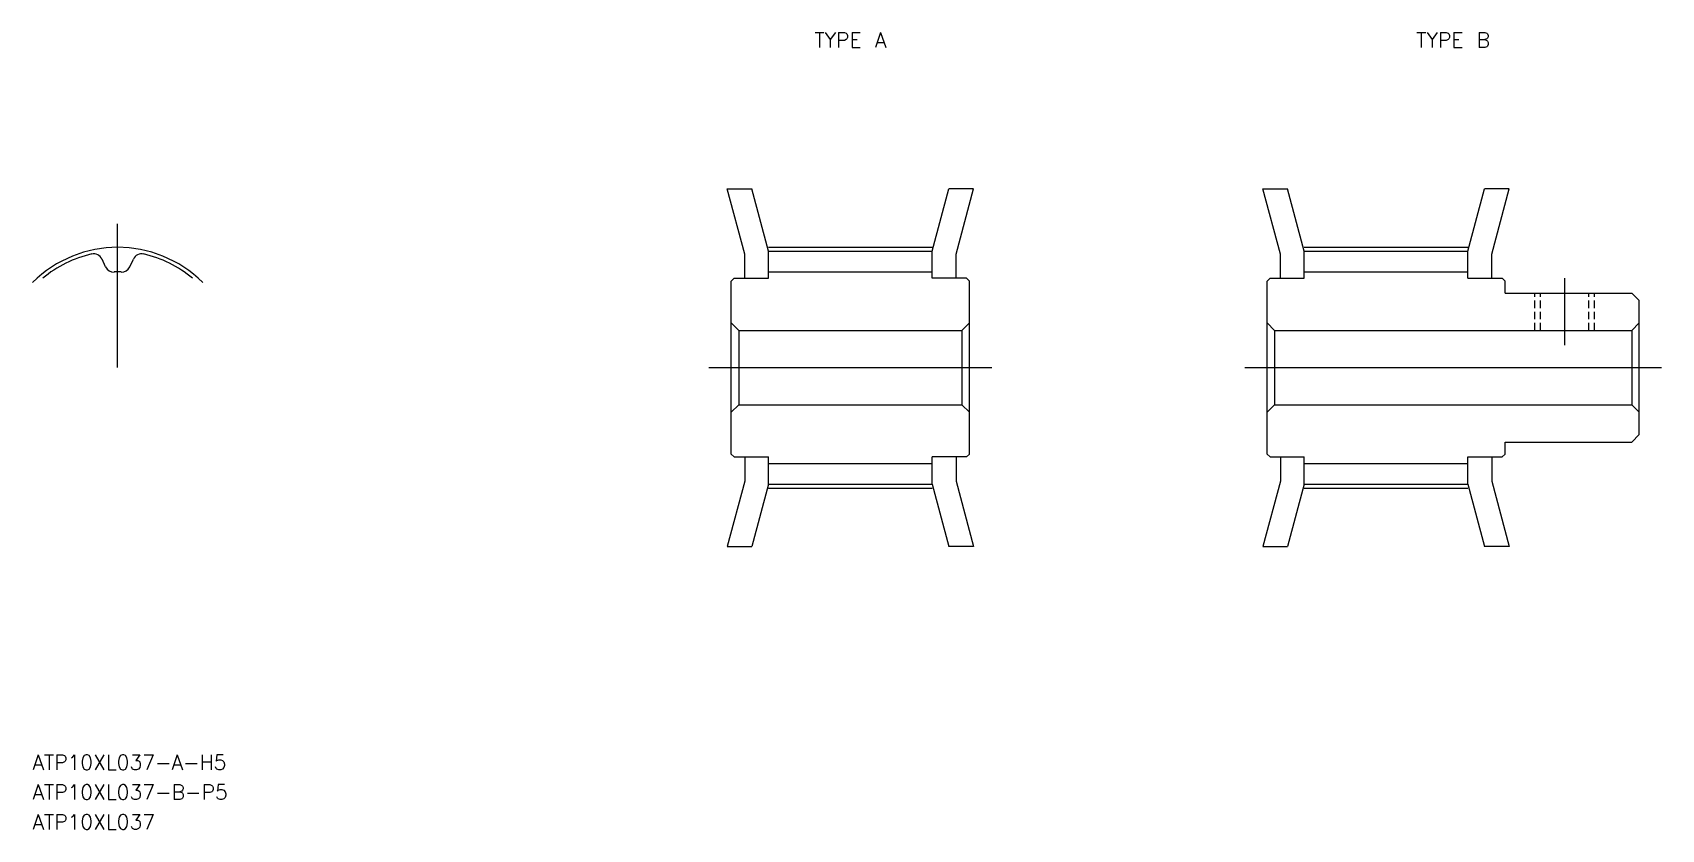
# Model space of a CAD drawing. Extents: x 48 to 158, y 15 to 69.
import ezdxf
from ezdxf.enums import TextEntityAlignment as Align

# ---------------------------------------------------------------- set-up
doc = ezdxf.new("R2010")
doc.units = 0
doc.linetypes.add('CENTER', pattern=[50.8, 31.75, -6.35, 6.35, -6.35])
doc.linetypes.add('DASHED', pattern=[0.75, 0.5, -0.25])
doc.layers.get('0').update_dxf_attribs({"linetype": 'CONTINUOUS'})
doc.layers.add('CENTER', color=1, linetype='CENTER')
doc.styles.add('MISUMI', font='txt.shx')

msp = doc.modelspace()

# ---------------------------------------------------------------- linework, layer by layer
at = {"color": 7, "linetype": 'CONTINUOUS'}
for p, q in [((96.28, 53.92), (95.1, 58.3)), ((95.1, 58.3), (96.76, 58.3)), ((97.88, 54.13), (96.76, 58.3)), ((108.88, 54.13), (109.99, 58.3)), ((111.65, 58.3), (109.99, 58.3)), ((110.48, 53.92), (111.65, 58.3)), ((132.28, 53.92), (131.1, 58.3)), ((131.1, 58.3), (132.76, 58.3)), ((133.88, 54.13), (132.76, 58.3)), ((144.88, 54.13), (145.99, 58.3)), ((147.65, 58.3), (145.99, 58.3)), ((146.48, 53.92), (147.65, 58.3)), ((96.28, 52.3), (96.28, 53.92)), ((97.88, 54.13), (108.88, 54.13)), ((97.88, 52.3), (97.88, 54.13)), ((108.88, 52.3), (108.88, 54.13)), ((110.48, 52.3), (110.48, 53.92)), ((132.28, 52.3), (132.28, 53.92)), ((133.88, 54.13), (144.88, 54.13)), ((133.88, 52.3), (133.88, 54.13)), ((144.88, 52.3), (144.88, 54.13)), ((146.48, 52.3), (146.48, 53.92)), ((53.34, 53.07), (53.1, 53.59)), ((54.96, 53.07), (55.21, 53.59)), ((97.88, 52.73), (108.88, 52.73)), ((133.88, 52.73), (144.88, 52.73)), ((95.38, 52.1), (95.58, 52.3)), ((95.38, 40.5), (95.38, 52.1)), ((95.58, 52.3), (97.88, 52.3)), ((111.18, 52.3), (108.88, 52.3)), ((111.38, 52.1), (111.18, 52.3)), ((111.38, 40.5), (111.38, 52.1)), ((131.38, 52.1), (131.58, 52.3)), ((131.38, 40.5), (131.38, 52.1)), ((131.58, 52.3), (133.88, 52.3)), ((144.88, 52.3), (147.18, 52.3)), ((147.18, 52.3), (147.38, 52.1)), ((147.38, 51.3), (147.38, 52.1)), ((147.38, 51.3), (155.88, 51.3)), ((155.88, 51.3), (156.38, 50.8)), ((156.38, 41.8), (156.38, 50.8)), ((95.38, 49.3), (95.88, 48.8)), ((111.38, 49.3), (110.88, 48.8)), ((131.38, 49.3), (131.88, 48.8)), ((155.88, 48.8), (156.38, 49.3)), ((95.88, 48.8), (110.88, 48.8)), ((95.88, 48.8), (95.88, 43.8)), ((110.88, 48.8), (110.88, 43.8)), ((131.88, 48.8), (155.88, 48.8)), ((131.88, 48.8), (131.88, 43.8)), ((155.88, 48.8), (155.88, 43.8)), ((95.38, 43.3), (95.88, 43.8)), ((95.88, 43.8), (110.88, 43.8)), ((111.38, 43.3), (110.88, 43.8)), ((131.38, 43.3), (131.88, 43.8)), ((131.88, 43.8), (155.88, 43.8)), ((155.88, 43.8), (156.38, 43.3)), ((156.38, 41.8), (155.88, 41.3)), ((95.38, 40.5), (95.58, 40.3)), ((111.38, 40.5), (111.18, 40.3)), ((131.38, 40.5), (131.58, 40.3)), ((147.18, 40.3), (147.38, 40.5)), ((147.38, 41.3), (155.88, 41.3)), ((147.38, 40.5), (147.38, 41.3)), ((95.58, 40.3), (97.88, 40.3)), ((96.28, 40.3), (96.28, 38.68)), ((97.88, 38.47), (97.88, 40.3)), ((97.88, 39.87), (108.88, 39.87)), ((108.88, 38.47), (108.88, 40.3)), ((111.18, 40.3), (108.88, 40.3)), ((110.48, 40.3), (110.48, 38.68)), ((131.58, 40.3), (133.88, 40.3)), ((132.28, 40.3), (132.28, 38.68)), ((133.88, 38.47), (133.88, 40.3)), ((133.88, 39.87), (144.88, 39.87)), ((144.88, 38.47), (144.88, 40.3)), ((144.88, 40.3), (147.18, 40.3)), ((146.48, 40.3), (146.48, 38.68)), ((96.28, 38.68), (95.1, 34.3)), ((97.88, 38.47), (96.76, 34.3)), ((97.88, 38.47), (108.88, 38.47)), ((108.88, 38.47), (109.99, 34.3)), ((110.48, 38.68), (111.65, 34.3)), ((132.28, 38.68), (131.1, 34.3)), ((133.88, 38.47), (132.76, 34.3)), ((133.88, 38.47), (144.88, 38.47)), ((144.88, 38.47), (145.99, 34.3)), ((146.48, 38.68), (147.65, 34.3)), ((95.1, 34.3), (96.76, 34.3)), ((111.65, 34.3), (109.99, 34.3)), ((131.1, 34.3), (132.76, 34.3)), ((147.65, 34.3), (145.99, 34.3))]:
    msp.add_line(p, q, dxfattribs=at)
at = {"color": 3, "linetype": 'DASHED'}
for p, q in [((149.38, 48.8), (149.38, 51.3)), ((149.76, 48.8), (149.76, 51.3)), ((153, 48.8), (153, 51.3)), ((153.38, 48.8), (153.38, 51.3))]:
    msp.add_line(p, q, dxfattribs=at)
at = {"color": 7, "linetype": 'CONTINUOUS'}
for centre, radius, start, end in [((54.15, 46.3), 7.83, 102.8578, 130), ((52.54, 53.33), 0.61, 25, 102.8578), ((55.76, 53.33), 0.61, 77.1422, 155), ((54.15, 46.3), 7.83, 50, 77.1422), ((53.89, 53.33), 0.61, 205, 272.1069), ((54.15, 46.3), 6.43, 87.8931, 92.1069), ((54.41, 53.33), 0.61, 267.8931, 335)]:
    msp.add_arc(centre, radius, start, end, dxfattribs=at)
at = {"layer": 'CENTER', "color": 1, "linetype": 'CENTER'}
for p, q in [((54.15, 46.3), (54.15, 55.95)), ((97.88, 54.38), (108.88, 54.38)), ((133.88, 54.38), (144.88, 54.38)), ((151.38, 47.8), (151.38, 52.3)), ((93.88, 46.3), (112.88, 46.3)), ((129.88, 46.3), (157.88, 46.3)), ((97.88, 38.21), (108.88, 38.21)), ((133.88, 38.21), (144.88, 38.21))]:
    msp.add_line(p, q, dxfattribs=at)
msp.add_arc((54.15, 46.3), 8.08, 45, 135, dxfattribs=at)

# ---------------------------------------------------------------- texts
at = {"color": 7, "linetype": 'CONTINUOUS', "style": 'MISUMI'}
for s, p in [('TYPE A', (103.38, 68.3)), ('TYPE B', (143.88, 68.3))]:
    msp.add_text(s, height=1, dxfattribs=at).set_placement(p, align=Align.MIDDLE_CENTER)
for s, p in [('ATP10XL037-A-H5', (48.43, 19.3)), ('ATP10XL037-B-P5', (48.43, 17.3)), ('ATP10XL037', (48.43, 15.3))]:
    msp.add_text(s, height=1, dxfattribs=at).set_placement(p)

doc.saveas('drawing.dxf')
